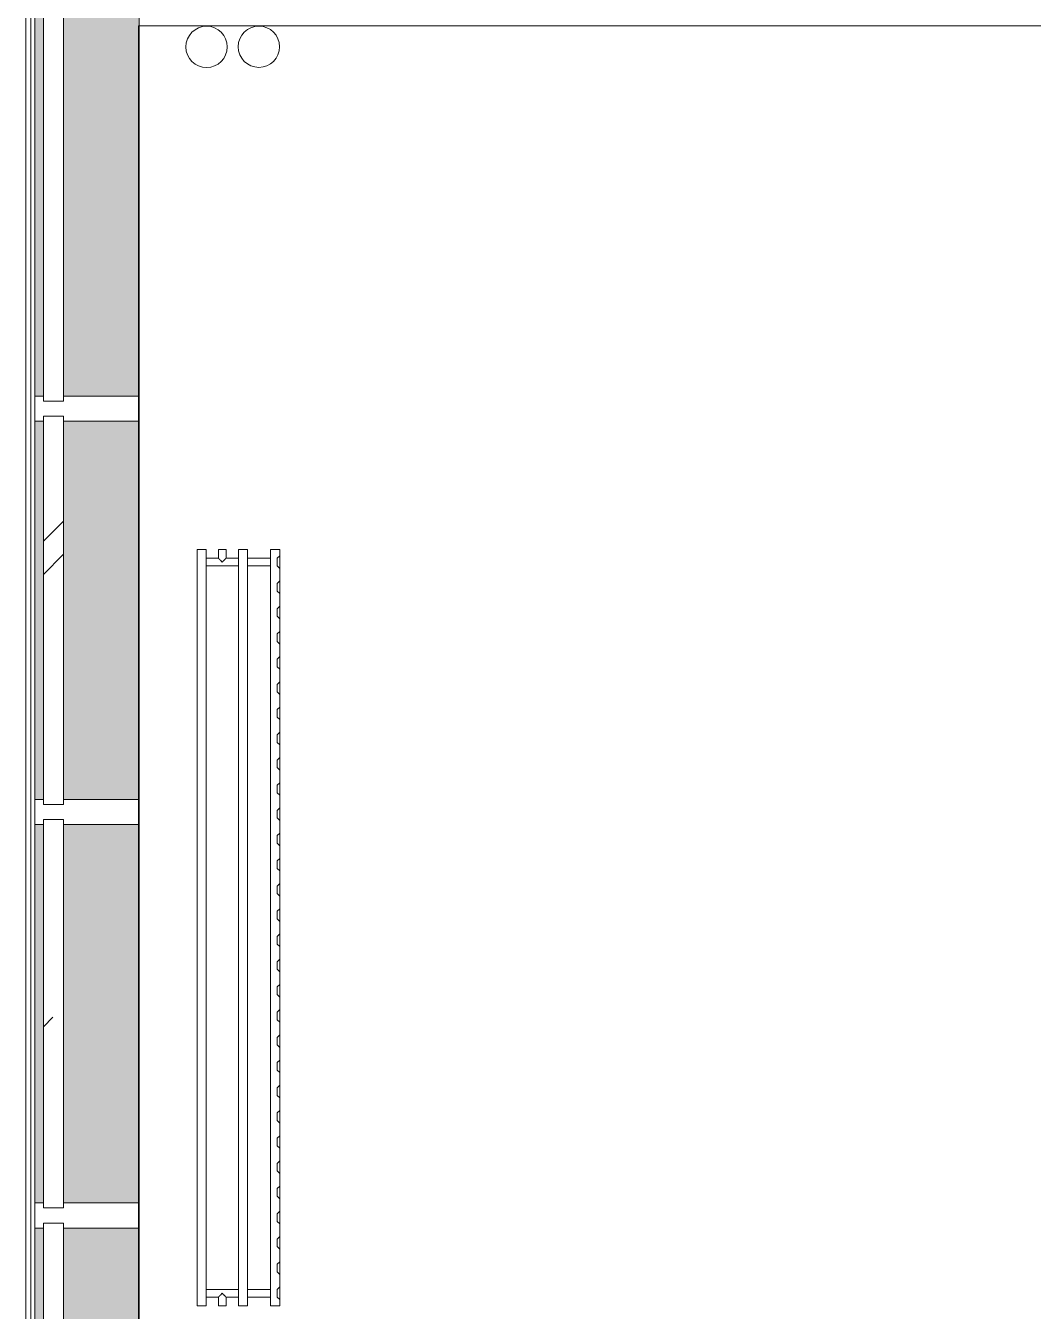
# Model space of a CAD drawing. Header units: millimetres. Extents: x -4029 to 232974, y -8553 to 104777.
# Drawn here: x 3836 to 5835, y 22960 to 25510 of the extents above; entities that cross this region are included whole.
import ezdxf

# ---------------------------------------------------------------- set-up
doc = ezdxf.new("R2010")
doc.units = ezdxf.units.MM
for name, color, linetype, lineweight in [('A-AREA-BNDY', 7, 'Continuous', 9), ('A-DETL', 7, 'Continuous', 9), ('A-GLAZ-CURT', 7, 'Continuous', 9), ('A-GLAZ-CWMG', 7, 'Continuous', 9)]:
    doc.layers.add(name, color=color, linetype=linetype, lineweight=lineweight)
doc.layers.add('A-GLAZ-CWMG-1', color=7, linetype='Continuous', lineweight=9, true_color=0x383e42)
doc.layers.add('M-EQPM-1', color=7, linetype='Continuous', lineweight=9, true_color=0xaaaaaa)

# ---------------------------------------------------------------- blocks, each defined once
blk = doc.blocks.new('Системная панель - Стекло - 40мм-23998914-План монтажа стен и перегородок 1 этажа в осях 1-12')
at = {"layer": 'A-GLAZ-CURT'}
h = blk.add_hatch(dxfattribs=at)
h.set_pattern_fill('FP_16', color=256, style=0, pattern_type=2)
h.set_pattern_definition([(135, (23450.12, -3971.1), (-282.843, -282.843), [200, -600]), (135, (23550.12, -4171.1), (-282.843, -282.843), [600, -200]), (135, (23650.12, -3771.1), (-282.843, -282.843), [200, -600])])
h.paths.add_polyline_path([(385, 0), (385, 40), (-385, 38.9), (-385, 0), (237.3, 0)])
for p, q in [((385, 40), (-385, 40)), ((-385, 40), (-385, 0)), ((385, 0), (385, 40)), ((-385, 0), (385, 0))]:
    blk.add_line(p, q, dxfattribs=at)
blk = doc.blocks.new('Прямоугольный импост - Импост структурный с накладкой - 190мм-23186010-План монтажа стен и перегородок 1 этажа в осях 1-12')
at = {"layer": 'A-GLAZ-CWMG-1'}
for points in [[(3861.1, 23175.1), (3871.1, 23175.1), (3871.1, 23925.1), (3854.1, 23925.1), (3854.1, 23175.1)], [(3911.1, 23175.1), (4061.1, 23175.1), (4060, 23925.1), (3911.1, 23925.1), (3911.1, 23312.8)]]:
    blk.add_hatch(color=256, dxfattribs=at).paths.add_polyline_path(points)
at = {"layer": 'A-GLAZ-CWMG'}
for p, q in [((3854.1, 23175.1), (3854.1, 23925.1)), ((4061.1, 23175.1), (4061.1, 23925.1))]:
    blk.add_line(p, q, dxfattribs=at)
blk = doc.blocks.new('Прямоугольный импост - Импост структурный с накладкой - 190мм-22862219-План монтажа стен и перегородок 1 этажа в осях 1-12')
at = {"layer": 'A-GLAZ-CWMG'}
for p, q in [((-25, 0), (-25, 17)), ((-25, 17), (25, 17)), ((-15, 0), (-25, 0)), ((-15, -40), (-15, 0)), ((25, 0), (15, 0)), ((15, 0), (15, -40)), ((25, 17), (25, 0)), ((-25, -190), (-25, -40)), ((-25, -40), (-15, -40)), ((15, -40), (25, -40)), ((25, -40), (25, -190)), ((25, -190), (-25, -190))]:
    blk.add_line(p, q, dxfattribs=at)
blk = doc.blocks.new('Системная панель - Стекло - 40мм-V10-План монтажа стен и перегородок 1 этажа в осях 1-12')
at = {"layer": 'A-GLAZ-CURT'}
h = blk.add_hatch(dxfattribs=at)
h.set_pattern_fill('FP_21', color=256, style=0, pattern_type=2)
h.set_pattern_definition([(135, (22650.12, -3971.1), (-282.843, -282.843), [200, -600]), (135, (22750.12, -4171.1), (-282.843, -282.843), [600, -200]), (135, (22850.12, -3771.1), (-282.843, -282.843), [200, -600])])
h.paths.add_polyline_path([(385, 38.9), (385, 40), (-385, 38.9), (-385, 0), (385, 0), (385, 15)])
for p, q in [((385, 40), (-385, 40)), ((-385, 40), (-385, 0)), ((385, 0), (385, 40)), ((-385, 0), (385, 0))]:
    blk.add_line(p, q, dxfattribs=at)
blk = doc.blocks.new('Системная панель - Стекло - 40мм-V11-План монтажа стен и перегородок 1 этажа в осях 1-12')
at = {"layer": 'A-GLAZ-CURT'}
h = blk.add_hatch(dxfattribs=at)
h.set_pattern_fill('FP_22', color=256, style=0, pattern_type=2)
h.set_pattern_definition([(135, (24250.12, -3971.1), (-282.843, -282.843), [200, -600]), (135, (24350.12, -4171.1), (-282.843, -282.843), [600, -200]), (135, (24450.12, -3771.1), (-282.843, -282.843), [200, -600])])
h.paths.add_polyline_path([(385, 0), (385, 40), (-385, 38.9), (-385, 0), (-22.7, 0)])
for p, q in [((385, 40), (-385, 40)), ((-385, 40), (-385, 0)), ((385, 0), (385, 40)), ((-385, 0), (385, 0))]:
    blk.add_line(p, q, dxfattribs=at)
blk = doc.blocks.new('Системная панель - Стекло - 40мм-V22-План монтажа стен и перегородок 1 этажа в осях 1-12')
at = {"layer": 'A-GLAZ-CURT'}
for p, q in [((385, 40), (-385, 40)), ((-385, 40), (-385, 0)), ((385, 0), (385, 40)), ((-385, 0), (385, 0))]:
    blk.add_line(p, q, dxfattribs=at)
blk = doc.blocks.new('Прямоугольный импост - Импост структурный с накладкой - 170мм-23186685-План монтажа стен и перегородок 1 этажа в осях 1-12')
at = {"layer": 'A-GLAZ-CWMG'}
for p, q in [((3836.1, 20672.1), (3836.1, 27150.1)), ((3846.1, 20672.1), (3846.1, 27150.1))]:
    blk.add_line(p, q, dxfattribs=at)
blk = doc.blocks.new('radiator_prado_classic_z_tip_30_po exemplyaru - Classic Z Тип 30-500-30677909-План монтажа стен и перегородок 1 этажа в осях 1-12')
at = {"layer": 'M-EQPM-1'}
for p, q in [((0, 228), (0, 210)), ((1500, 228), (0, 228)), ((0, 210), (0, 228)), ((0, 228), (12.5, 228)), ((0, 210), (1500, 210)), ((17.5, 210), (0, 210)), ((12.5, 228), (37.5, 228)), ((37.5, 228), (12.5, 228)), ((12.5, 228), (37.5, 228)), ((12.5, 228), (17.5, 223)), ((12.5, 228), (17.5, 223)), ((32.5, 223), (17.5, 223)), ((17.5, 223), (32.5, 223)), ((17.5, 210), (17.5, 164)), ((17.5, 210), (17.5, 164)), ((32.5, 210), (17.5, 210)), ((17.5, 210), (32.2, 210)), ((17.8, 210), (17.5, 210)), ((17.5, 210), (32.5, 210)), ((18.5, 210), (17.8, 210)), ((19.7, 210), (18.5, 210)), ((31.5, 210), (18.5, 210)), ((21.2, 210), (19.7, 210)), ((23.1, 210), (21.2, 210)), ((25, 210), (23.1, 210)), ((26.9, 210), (25, 210)), ((28.7, 210), (26.9, 210)), ((30.3, 210), (28.7, 210)), ((31.5, 210), (30.3, 210)), ((32.2, 210), (31.5, 210)), ((32.2, 210), (32.5, 210)), ((32.5, 210), (32.2, 210)), ((32.5, 223), (37.5, 228)), ((37.5, 228), (32.5, 223)), ((32.5, 164), (32.5, 210)), ((32.5, 164), (32.5, 210)), ((1467.5, 210), (32.5, 210)), ((37.5, 228), (62.5, 228)), ((62.5, 228), (87.5, 228)), ((87.5, 228), (62.5, 228)), ((62.5, 228), (87.5, 228)), ((62.5, 228), (67.5, 223)), ((62.5, 228), (67.5, 223)), ((82.5, 223), (67.5, 223)), ((67.5, 223), (82.5, 223)), ((82.5, 223), (87.5, 228)), ((87.5, 228), (82.5, 223)), ((87.5, 228), (112.5, 228)), ((112.5, 228), (137.5, 228)), ((137.5, 228), (112.5, 228)), ((112.5, 228), (137.5, 228)), ((112.5, 228), (117.5, 223)), ((112.5, 228), (117.5, 223)), ((132.5, 223), (117.5, 223)), ((117.5, 223), (132.5, 223)), ((132.5, 223), (137.5, 228)), ((137.5, 228), (132.5, 223)), ((137.5, 228), (162.5, 228)), ((162.5, 228), (187.5, 228)), ((187.5, 228), (162.5, 228)), ((162.5, 228), (187.5, 228)), ((162.5, 228), (167.5, 223)), ((162.5, 228), (167.5, 223)), ((182.5, 223), (167.5, 223)), ((167.5, 223), (182.5, 223)), ((182.5, 223), (187.5, 228)), ((187.5, 228), (182.5, 223)), ((187.5, 228), (212.5, 228)), ((212.5, 228), (237.5, 228)), ((237.5, 228), (212.5, 228)), ((212.5, 228), (237.5, 228)), ((212.5, 228), (217.5, 223)), ((212.5, 228), (217.5, 223)), ((232.5, 223), (217.5, 223)), ((217.5, 223), (232.5, 223)), ((232.5, 223), (237.5, 228)), ((237.5, 228), (232.5, 223)), ((237.5, 228), (262.5, 228)), ((262.5, 228), (287.5, 228)), ((287.5, 228), (262.5, 228)), ((262.5, 228), (287.5, 228)), ((262.5, 228), (267.5, 223)), ((262.5, 228), (267.5, 223)), ((282.5, 223), (267.5, 223)), ((267.5, 223), (282.5, 223)), ((282.5, 223), (287.5, 228)), ((287.5, 228), (282.5, 223)), ((287.5, 228), (312.5, 228)), ((312.5, 228), (337.5, 228)), ((337.5, 228), (312.5, 228)), ((312.5, 228), (337.5, 228)), ((312.5, 228), (317.5, 223)), ((312.5, 228), (317.5, 223)), ((332.5, 223), (317.5, 223)), ((317.5, 223), (332.5, 223)), ((332.5, 223), (337.5, 228)), ((337.5, 228), (332.5, 223)), ((337.5, 228), (362.5, 228)), ((362.5, 228), (387.5, 228)), ((387.5, 228), (362.5, 228)), ((362.5, 228), (387.5, 228)), ((362.5, 228), (367.5, 223)), ((362.5, 228), (367.5, 223)), ((382.5, 223), (367.5, 223)), ((367.5, 223), (382.5, 223)), ((382.5, 223), (387.5, 228)), ((387.5, 228), (382.5, 223)), ((387.5, 228), (412.5, 228)), ((412.5, 228), (437.5, 228)), ((437.5, 228), (412.5, 228)), ((412.5, 228), (437.5, 228)), ((412.5, 228), (417.5, 223)), ((412.5, 228), (417.5, 223)), ((432.5, 223), (417.5, 223)), ((417.5, 223), (432.5, 223)), ((432.5, 223), (437.5, 228)), ((437.5, 228), (432.5, 223)), ((437.5, 228), (462.5, 228)), ((462.5, 228), (487.5, 228)), ((487.5, 228), (462.5, 228)), ((462.5, 228), (487.5, 228)), ((462.5, 228), (467.5, 223)), ((462.5, 228), (467.5, 223)), ((482.5, 223), (467.5, 223)), ((467.5, 223), (482.5, 223)), ((482.5, 223), (487.5, 228)), ((487.5, 228), (482.5, 223)), ((487.5, 228), (512.5, 228)), ((512.5, 228), (537.5, 228)), ((537.5, 228), (512.5, 228)), ((512.5, 228), (537.5, 228)), ((512.5, 228), (517.5, 223)), ((512.5, 228), (517.5, 223)), ((532.5, 223), (517.5, 223)), ((517.5, 223), (532.5, 223)), ((532.5, 223), (537.5, 228)), ((537.5, 228), (532.5, 223)), ((537.5, 228), (562.5, 228)), ((562.5, 228), (587.5, 228)), ((587.5, 228), (562.5, 228)), ((562.5, 228), (587.5, 228)), ((562.5, 228), (567.5, 223)), ((562.5, 228), (567.5, 223)), ((582.5, 223), (567.5, 223)), ((567.5, 223), (582.5, 223)), ((582.5, 223), (587.5, 228)), ((587.5, 228), (582.5, 223)), ((587.5, 228), (612.5, 228)), ((612.5, 228), (637.5, 228)), ((637.5, 228), (612.5, 228)), ((612.5, 228), (637.5, 228)), ((612.5, 228), (617.5, 223)), ((612.5, 228), (617.5, 223)), ((632.5, 223), (617.5, 223)), ((617.5, 223), (632.5, 223)), ((632.5, 223), (637.5, 228)), ((637.5, 228), (632.5, 223)), ((637.5, 228), (662.5, 228)), ((662.5, 228), (687.5, 228)), ((687.5, 228), (662.5, 228)), ((662.5, 228), (687.5, 228)), ((662.5, 228), (667.5, 223)), ((662.5, 228), (667.5, 223)), ((682.5, 223), (667.5, 223)), ((667.5, 223), (682.5, 223)), ((682.5, 223), (687.5, 228)), ((687.5, 228), (682.5, 223)), ((687.5, 228), (712.5, 228)), ((712.5, 228), (737.5, 228)), ((737.5, 228), (712.5, 228)), ((712.5, 228), (737.5, 228)), ((712.5, 228), (717.5, 223)), ((712.5, 228), (717.5, 223)), ((732.5, 223), (717.5, 223)), ((717.5, 223), (732.5, 223)), ((732.5, 223), (737.5, 228)), ((737.5, 228), (732.5, 223)), ((737.5, 228), (762.5, 228)), ((762.5, 228), (787.5, 228)), ((787.5, 228), (762.5, 228)), ((762.5, 228), (787.5, 228)), ((762.5, 228), (767.5, 223)), ((762.5, 228), (767.5, 223)), ((782.5, 223), (767.5, 223)), ((767.5, 223), (782.5, 223)), ((782.5, 223), (787.5, 228)), ((787.5, 228), (782.5, 223)), ((787.5, 228), (812.5, 228)), ((812.5, 228), (837.5, 228)), ((837.5, 228), (812.5, 228)), ((812.5, 228), (837.5, 228)), ((812.5, 228), (817.5, 223)), ((812.5, 228), (817.5, 223)), ((832.5, 223), (817.5, 223)), ((817.5, 223), (832.5, 223)), ((832.5, 223), (837.5, 228)), ((837.5, 228), (832.5, 223)), ((837.5, 228), (862.5, 228)), ((862.5, 228), (887.5, 228)), ((887.5, 228), (862.5, 228)), ((862.5, 228), (887.5, 228)), ((862.5, 228), (867.5, 223)), ((862.5, 228), (867.5, 223)), ((882.5, 223), (867.5, 223)), ((867.5, 223), (882.5, 223)), ((882.5, 223), (887.5, 228)), ((887.5, 228), (882.5, 223)), ((887.5, 228), (912.5, 228)), ((912.5, 228), (937.5, 228)), ((937.5, 228), (912.5, 228)), ((912.5, 228), (937.5, 228)), ((912.5, 228), (917.5, 223)), ((912.5, 228), (917.5, 223)), ((932.5, 223), (917.5, 223)), ((917.5, 223), (932.5, 223)), ((932.5, 223), (937.5, 228)), ((937.5, 228), (932.5, 223)), ((937.5, 228), (962.5, 228)), ((962.5, 228), (987.5, 228)), ((987.5, 228), (962.5, 228)), ((962.5, 228), (987.5, 228)), ((962.5, 228), (967.5, 223)), ((962.5, 228), (967.5, 223)), ((982.5, 223), (967.5, 223)), ((967.5, 223), (982.5, 223)), ((982.5, 223), (987.5, 228)), ((987.5, 228), (982.5, 223)), ((987.5, 228), (1012.5, 228)), ((1012.5, 228), (1037.5, 228)), ((1037.5, 228), (1012.5, 228)), ((1012.5, 228), (1037.5, 228)), ((1012.5, 228), (1017.5, 223)), ((1012.5, 228), (1017.5, 223)), ((1032.5, 223), (1017.5, 223)), ((1017.5, 223), (1032.5, 223)), ((1032.5, 223), (1037.5, 228)), ((1037.5, 228), (1032.5, 223)), ((1037.5, 228), (1062.5, 228)), ((1062.5, 228), (1087.5, 228)), ((1087.5, 228), (1062.5, 228)), ((1062.5, 228), (1087.5, 228)), ((1062.5, 228), (1067.5, 223)), ((1062.5, 228), (1067.5, 223)), ((1082.5, 223), (1067.5, 223)), ((1067.5, 223), (1082.5, 223)), ((1082.5, 223), (1087.5, 228)), ((1087.5, 228), (1082.5, 223)), ((1087.5, 228), (1112.5, 228)), ((1112.5, 228), (1137.5, 228)), ((1137.5, 228), (1112.5, 228)), ((1112.5, 228), (1137.5, 228)), ((1112.5, 228), (1117.5, 223)), ((1112.5, 228), (1117.5, 223)), ((1132.5, 223), (1117.5, 223)), ((1117.5, 223), (1132.5, 223)), ((1132.5, 223), (1137.5, 228)), ((1137.5, 228), (1132.5, 223)), ((1137.5, 228), (1162.5, 228)), ((1162.5, 228), (1187.5, 228)), ((1187.5, 228), (1162.5, 228)), ((1162.5, 228), (1187.5, 228)), ((1162.5, 228), (1167.5, 223)), ((1162.5, 228), (1167.5, 223)), ((1182.5, 223), (1167.5, 223)), ((1167.5, 223), (1182.5, 223)), ((1182.5, 223), (1187.5, 228)), ((1187.5, 228), (1182.5, 223)), ((1187.5, 228), (1212.5, 228)), ((1212.5, 228), (1237.5, 228)), ((1237.5, 228), (1212.5, 228)), ((1212.5, 228), (1237.5, 228)), ((1212.5, 228), (1217.5, 223)), ((1212.5, 228), (1217.5, 223)), ((1232.5, 223), (1217.5, 223)), ((1217.5, 223), (1232.5, 223)), ((1232.5, 223), (1237.5, 228)), ((1237.5, 228), (1232.5, 223)), ((1237.5, 228), (1262.5, 228)), ((1262.5, 228), (1287.5, 228)), ((1287.5, 228), (1262.5, 228)), ((1262.5, 228), (1287.5, 228)), ((1262.5, 228), (1267.5, 223)), ((1262.5, 228), (1267.5, 223)), ((1282.5, 223), (1267.5, 223)), ((1267.5, 223), (1282.5, 223)), ((1282.5, 223), (1287.5, 228)), ((1287.5, 228), (1282.5, 223)), ((1287.5, 228), (1312.5, 228)), ((1312.5, 228), (1337.5, 228)), ((1337.5, 228), (1312.5, 228)), ((1312.5, 228), (1337.5, 228)), ((1312.5, 228), (1317.5, 223)), ((1312.5, 228), (1317.5, 223)), ((1332.5, 223), (1317.5, 223)), ((1317.5, 223), (1332.5, 223)), ((1332.5, 223), (1337.5, 228)), ((1337.5, 228), (1332.5, 223)), ((1337.5, 228), (1362.5, 228)), ((1362.5, 228), (1387.5, 228)), ((1387.5, 228), (1362.5, 228)), ((1362.5, 228), (1387.5, 228)), ((1362.5, 228), (1367.5, 223)), ((1362.5, 228), (1367.5, 223)), ((1382.5, 223), (1367.5, 223)), ((1367.5, 223), (1382.5, 223)), ((1382.5, 223), (1387.5, 228)), ((1387.5, 228), (1382.5, 223)), ((1387.5, 228), (1412.5, 228)), ((1412.5, 228), (1437.5, 228)), ((1437.5, 228), (1412.5, 228)), ((1412.5, 228), (1437.5, 228)), ((1412.5, 228), (1417.5, 223)), ((1412.5, 228), (1417.5, 223)), ((1432.5, 223), (1417.5, 223)), ((1417.5, 223), (1432.5, 223)), ((1432.5, 223), (1437.5, 228)), ((1437.5, 228), (1432.5, 223)), ((1437.5, 228), (1462.5, 228)), ((1462.5, 228), (1487.5, 228)), ((1487.5, 228), (1462.5, 228)), ((1462.5, 228), (1487.5, 228)), ((1462.5, 228), (1467.5, 223)), ((1462.5, 228), (1467.5, 223)), ((1482.5, 223), (1467.5, 223)), ((1467.5, 223), (1482.5, 223)), ((1467.5, 210), (1467.5, 164)), ((1467.5, 210), (1467.5, 164)), ((1469.7, 210), (1467.5, 210)), ((1467.5, 210), (1482.5, 210)), ((1473.1, 210), (1467.5, 210)), ((1467.5, 210), (1467.8, 210)), ((1467.8, 210), (1469.7, 210)), ((1481.5, 210), (1468.5, 210)), ((1471.2, 210), (1469.7, 210)), ((1469.7, 210), (1476.9, 210)), ((1482.5, 210), (1471.2, 210)), ((1476.9, 210), (1473.1, 210)), ((1478.7, 210), (1476.9, 210)), ((1476.9, 210), (1482.5, 210)), ((1480.3, 210), (1478.7, 210)), ((1482.5, 210), (1480.3, 210)), ((1482.5, 223), (1487.5, 228)), ((1487.5, 228), (1482.5, 223)), ((1482.5, 164), (1482.5, 210)), ((1482.5, 164), (1482.5, 210)), ((1500, 210), (1482.5, 210)), ((1487.5, 228), (1500, 228)), ((1500, 210), (1500, 228)), ((1500, 228), (1500, 210)), ((1500, 164), (0, 164)), ((0, 164), (0, 146)), ((0, 146), (0, 164)), ((0, 164), (17.5, 164)), ((32.5, 164), (17.5, 164)), ((17.5, 164), (21.2, 164)), ((18.5, 164), (17.5, 164)), ((17.5, 164), (32.5, 164)), ((32.5, 164), (18.5, 164)), ((18.5, 164), (31.5, 164)), ((21.2, 164), (25, 164)), ((25, 164), (26.9, 164)), ((26.9, 164), (28.7, 164)), ((28.7, 164), (30.3, 164)), ((30.3, 164), (31.5, 164)), ((31.5, 164), (32.2, 164)), ((32.2, 164), (32.5, 164)), ((32.5, 164), (1467.5, 164)), ((1471.2, 164), (1467.5, 164)), ((1467.5, 164), (1482.5, 164)), ((1482.5, 164), (1467.5, 164)), ((1467.5, 164), (1468.5, 164)), ((1468.5, 164), (1482.5, 164)), ((1468.5, 164), (1481.5, 164)), ((1473.1, 164), (1471.2, 164)), ((1482.2, 164), (1473.1, 164)), ((1482.5, 164), (1482.2, 164)), ((1482.5, 164), (1500, 164)), ((1500, 146), (1500, 164)), ((1500, 164), (1500, 146)), ((0, 146), (1500, 146)), ((17.5, 146), (0, 146)), ((17.5, 146), (17.5, 121.5)), ((17.5, 146), (17.5, 121.5)), ((17.5, 146), (32.5, 146)), ((19.7, 146), (17.5, 146)), ((17.5, 146), (17.8, 146)), ((32.5, 146), (17.5, 146)), ((17.8, 146), (18.5, 146)), ((18.5, 146), (19.7, 146)), ((31.5, 146), (18.5, 146)), ((32.5, 146), (19.7, 146)), ((19.7, 146), (21.2, 146)), ((21.2, 146), (32.5, 146)), ((32.5, 82), (32.5, 146)), ((32.5, 82), (32.5, 146)), ((1467.5, 146), (32.5, 146)), ((1467.5, 146), (1467.5, 82)), ((1467.5, 146), (1467.5, 82)), ((1467.5, 146), (1473.1, 146)), ((1482.5, 146), (1467.5, 146)), ((1467.5, 146), (1482.5, 146)), ((1468.5, 146), (1467.5, 146)), ((1469.7, 146), (1468.5, 146)), ((1481.5, 146), (1468.5, 146)), ((1471.2, 146), (1469.7, 146)), ((1482.2, 146), (1471.2, 146)), ((1473.1, 146), (1480.3, 146)), ((1480.3, 146), (1482.5, 146)), ((1482.5, 146), (1482.2, 146)), ((1482.5, 121.5), (1482.5, 146)), ((1482.5, 121.5), (1482.5, 146)), ((1500, 146), (1482.5, 146)), ((17.5, 121.5), (0, 121.5)), ((17.5, 121.5), (0, 121.5)), ((0, 121.5), (0, 121.2)), ((0, 106.5), (0, 121.5)), ((0, 121.2), (0, 106.8)), ((0, 121.2), (0, 120.5)), ((0, 120.5), (0, 121.2)), ((0, 121.2), (0, 121.2)), ((0, 120.5), (0, 119.3)), ((0, 119.3), (0, 120.5)), ((0, 119.3), (0, 117.8)), ((0, 117.8), (0, 119.3)), ((0, 117.8), (0, 115.9)), ((0, 115.9), (0, 117.8)), ((0, 115.9), (0, 114)), ((0, 114), (0, 115.9)), ((0, 114), (0, 112.1)), ((0, 112.1), (0, 114)), ((0, 112.1), (0, 110.2)), ((0, 110.2), (0, 112.1)), ((0, 110.2), (0, 108.7)), ((0, 108.7), (0, 110.2)), ((0, 108.7), (0, 106.8)), ((0, 106.8), (0, 108.7)), ((0, 106.8), (0, 106.5)), ((0, 106.8), (0, 106.8)), ((0, 106.5), (17.5, 106.5)), ((0, 106.5), (17.5, 106.5)), ((17.5, 106.5), (17.5, 82)), ((17.5, 106.5), (17.5, 82)), ((1500, 121.5), (1482.5, 121.5)), ((1500, 121.5), (1482.5, 121.5)), ((1482.5, 82), (1482.5, 106.5)), ((1482.5, 106.5), (1500, 106.5)), ((1482.5, 82), (1482.5, 106.5)), ((1482.5, 106.5), (1500, 106.5)), ((1500, 121.5), (1500, 106.5)), ((1500, 121.2), (1500, 121.5)), ((1500, 121.5), (1500, 121.2)), ((1500, 121.2), (1500, 121.5)), ((1500, 106.8), (1500, 121.2)), ((1500, 121.2), (1500, 106.8)), ((1500, 115.9), (1500, 121.2)), ((1500, 108.7), (1500, 115.9)), ((1500, 106.8), (1500, 108.7)), ((1500, 106.5), (1500, 106.8)), ((1500, 106.8), (1500, 106.5)), ((1500, 106.5), (1500, 106.8)), ((1500, 82), (0, 82)), ((0, 82), (0, 64)), ((0, 64), (0, 82)), ((0, 82), (17.5, 82)), ((32.5, 82), (17.5, 82)), ((17.5, 82), (32.5, 82)), ((17.8, 82), (17.5, 82)), ((17.5, 82), (32.5, 82)), ((21.2, 82), (17.8, 82)), ((18.5, 82), (31.5, 82)), ((25, 82), (21.2, 82)), ((32.5, 82), (25, 82)), ((32.5, 82), (1467.5, 82)), ((1476.9, 82), (1467.5, 82)), ((1467.5, 82), (1482.5, 82)), ((1482.5, 82), (1467.5, 82)), ((1467.5, 82), (1467.8, 82)), ((1467.8, 82), (1471.2, 82)), ((1468.5, 82), (1481.5, 82)), ((1471.2, 82), (1482.2, 82)), ((1482.5, 82), (1476.9, 82)), ((1482.2, 82), (1482.5, 82)), ((1482.5, 82), (1500, 82)), ((1500, 64), (1500, 82)), ((1500, 82), (1500, 64)), ((1500, 64), (0, 64)), ((0, 64), (1500, 64))]:
    blk.add_line(p, q, dxfattribs=at)
for points, knots in [([(17.8, 121.2), (17.7, 121.3), (17.7, 121.3), (17.5, 121.5), (17.5, 121.5), (17.5, 121.5)], [0.8571429, 0.8571429, 0.8571429, 0.8571429, 0.8928571, 0.9285714, 1, 1, 1, 1]), ([(17.5, 121.5), (17.5, 121.5), (17.5, 121.5), (17.7, 121.3), (17.7, 121.3), (17.8, 121.2)], [0, 0, 0, 0, 0.0714286, 0.1071429, 0.1428571, 0.1428571, 0.1428571, 0.1428571]), ([(17.5, 121.5), (17.5, 121.5), (17.5, 121.5), (17.7, 121.3), (17.7, 121.3), (17.8, 121.2)], [0, 0, 0, 0, 0.0714286, 0.1071429, 0.1428571, 0.1428571, 0.1428571, 0.1428571]), ([(25, 114), (24.5, 114.5), (23.6, 115.4), (22.4, 116.6), (21.6, 117.4), (21.1, 117.9), (20.8, 118.2), (20.5, 118.5), (20.2, 118.8), (19.8, 119.1), (19.6, 119.4), (19.3, 119.7), (19, 120), (18.7, 120.3), (18.5, 120.5), (18.3, 120.7), (18.1, 120.9), (17.9, 121.1), (17.8, 121.2), (17.7, 121.3), (17.5, 121.5), (17.5, 121.5), (17.5, 121.5)], [0, 0, 0, 0, 0.142857, 0.285714, 0.357143, 0.392857, 0.428571, 0.464286, 0.5, 0.535714, 0.571429, 0.607143, 0.642857, 0.678571, 0.714286, 0.75, 0.785714, 0.821429, 0.857143, 0.892857, 0.928571, 1, 1, 1, 1]), ([(17.5, 106.5), (17.5, 106.5), (17.5, 106.5), (17.7, 106.7), (17.8, 106.8), (17.9, 106.9), (18.1, 107.1), (18.3, 107.3), (18.5, 107.5), (18.7, 107.7), (19, 108), (19.3, 108.3), (19.6, 108.6), (19.8, 108.9), (20.3, 109.3), (20.7, 109.7), (21.1, 110.1), (21.6, 110.6), (22.4, 111.4), (23.6, 112.6), (24.5, 113.5), (25, 114)], [0, 0, 0, 0, 0.071429, 0.107143, 0.142857, 0.178571, 0.214286, 0.25, 0.285714, 0.321429, 0.357143, 0.392857, 0.428571, 0.464286, 0.5, 0.571429, 0.607143, 0.642857, 0.714286, 0.857143, 1, 1, 1, 1]), ([(17.5, 106.5), (17.5, 106.5), (17.5, 106.5), (17.7, 106.7), (17.7, 106.7), (17.8, 106.8)], [0, 0, 0, 0, 0.0714286, 0.1071429, 0.1428571, 0.1428571, 0.1428571, 0.1428571]), ([(17.8, 106.8), (17.7, 106.7), (17.7, 106.7), (17.5, 106.5), (17.5, 106.5), (17.5, 106.5)], [0.8571429, 0.8571429, 0.8571429, 0.8571429, 0.8928571, 0.9285714, 1, 1, 1, 1]), ([(17.8, 106.8), (17.7, 106.7), (17.7, 106.7), (17.5, 106.5), (17.5, 106.5), (17.5, 106.5)], [0.8571429, 0.8571429, 0.8571429, 0.8571429, 0.8928571, 0.9285714, 1, 1, 1, 1]), ([(17.8, 106.8), (17.8, 106.8), (17.9, 106.9), (18.1, 107.1), (18.3, 107.3), (18.5, 107.5), (18.7, 107.7), (19, 108), (19.3, 108.3), (19.6, 108.6), (19.9, 108.8), (20.3, 109.3), (20.6, 109.6), (20.8, 109.8)], [0.1428571, 0.1428571, 0.1428571, 0.1428571, 0.1785714, 0.2142857, 0.25, 0.2857143, 0.3214286, 0.3571429, 0.3928571, 0.4285714, 0.4642857, 0.5, 0.5714286, 0.5714286, 0.5714286, 0.5714286]), ([(19.6, 119.4), (19.7, 119.3), (19.9, 119.2), (20.3, 118.7), (20.6, 118.4), (20.8, 118.2)], [0.4285714, 0.4285714, 0.4285714, 0.4285714, 0.4642857, 0.5, 0.5714286, 0.5714286, 0.5714286, 0.5714286]), ([(19.6, 119.4), (19.7, 119.3), (19.8, 119.1), (20.3, 118.7), (20.6, 118.4), (20.8, 118.2)], [0.4285714, 0.4285714, 0.4285714, 0.4285714, 0.4642857, 0.5, 0.5714286, 0.5714286, 0.5714286, 0.5714286]), ([(22.1, 116.9), (21.9, 117.1), (21.6, 117.4), (21.1, 117.9), (20.9, 118.1), (20.8, 118.2)], [0.2857143, 0.2857143, 0.2857143, 0.2857143, 0.3571429, 0.3928571, 0.4285714, 0.4285714, 0.4285714, 0.4285714]), ([(20.8, 118.2), (20.9, 118.1), (21.1, 117.9), (21.6, 117.4), (21.9, 117.1), (22.1, 116.9)], [0.5714286, 0.5714286, 0.5714286, 0.5714286, 0.6071429, 0.6428571, 0.7142857, 0.7142857, 0.7142857, 0.7142857]), ([(20.8, 118.2), (20.9, 118.1), (21.1, 117.9), (21.6, 117.4), (21.9, 117.1), (22.1, 116.9)], [0.5714286, 0.5714286, 0.5714286, 0.5714286, 0.6071429, 0.6428571, 0.7142857, 0.7142857, 0.7142857, 0.7142857]), ([(20.8, 109.8), (20.9, 109.9), (21.1, 110.1), (21.6, 110.6), (21.9, 110.9), (22.1, 111.1)], [0.5714286, 0.5714286, 0.5714286, 0.5714286, 0.6071429, 0.6428571, 0.7142857, 0.7142857, 0.7142857, 0.7142857]), ([(22.1, 111.1), (21.9, 110.9), (21.6, 110.6), (21.1, 110.1), (20.9, 109.9), (20.8, 109.8)], [0.2857143, 0.2857143, 0.2857143, 0.2857143, 0.3571429, 0.3928571, 0.4285714, 0.4285714, 0.4285714, 0.4285714]), ([(22.1, 111.1), (21.9, 110.9), (21.6, 110.6), (21.1, 110.1), (20.9, 109.9), (20.8, 109.8)], [0.2857143, 0.2857143, 0.2857143, 0.2857143, 0.3571429, 0.3928571, 0.4285714, 0.4285714, 0.4285714, 0.4285714]), ([(1475, 114), (1475.5, 114.5), (1476.4, 115.4), (1477.6, 116.6), (1478.4, 117.4), (1478.9, 117.9), (1479.2, 118.2), (1479.5, 118.5), (1479.8, 118.8), (1480.1, 119.2), (1480.4, 119.4), (1480.7, 119.7), (1481, 120), (1481.3, 120.3), (1481.5, 120.5), (1481.7, 120.7), (1481.9, 120.9), (1482.1, 121.1), (1482.2, 121.2), (1482.3, 121.3), (1482.5, 121.5), (1482.5, 121.5), (1482.5, 121.5)], [0, 0, 0, 0, 0.142857, 0.285714, 0.357143, 0.392857, 0.428571, 0.464286, 0.5, 0.535714, 0.571429, 0.607143, 0.642857, 0.678571, 0.714286, 0.75, 0.785714, 0.821429, 0.857143, 0.892857, 0.928571, 1, 1, 1, 1]), ([(1482.5, 106.5), (1482.5, 106.5), (1482.5, 106.5), (1482.3, 106.7), (1482.2, 106.8), (1482.1, 106.9), (1481.9, 107.1), (1481.7, 107.3), (1481.5, 107.5), (1481.3, 107.7), (1481, 108), (1480.7, 108.3), (1480.4, 108.6), (1480.1, 108.8), (1479.7, 109.3), (1479.3, 109.7), (1478.9, 110.1), (1478.4, 110.6), (1477.6, 111.4), (1476.4, 112.6), (1475.5, 113.5), (1475, 114)], [0, 0, 0, 0, 0.071429, 0.107143, 0.142857, 0.178571, 0.214286, 0.25, 0.285714, 0.321429, 0.357143, 0.392857, 0.428571, 0.464286, 0.5, 0.571429, 0.607143, 0.642857, 0.714286, 0.857143, 1, 1, 1, 1]), ([(1482.2, 121.2), (1482.2, 121.2), (1482.1, 121.1), (1481.9, 120.9), (1481.7, 120.7), (1481.5, 120.5), (1481.3, 120.3), (1481, 120), (1480.7, 119.7), (1480.4, 119.4), (1480.1, 119.2), (1479.7, 118.7), (1479.3, 118.3), (1478.9, 117.9), (1478.4, 117.4), (1477.6, 116.6), (1476.9, 115.9), (1476.4, 115.4)], [0.1428571, 0.1428571, 0.1428571, 0.1428571, 0.1785714, 0.2142857, 0.25, 0.2857143, 0.3214286, 0.3571429, 0.3928571, 0.4285714, 0.4642857, 0.5, 0.5714286, 0.6071429, 0.6428571, 0.7142857, 0.8571429, 0.8571429, 0.8571429, 0.8571429]), ([(1476.4, 115.4), (1476.9, 115.9), (1477.6, 116.6), (1478.4, 117.4), (1478.9, 117.9), (1479.2, 118.2), (1479.5, 118.5), (1479.8, 118.8), (1480.1, 119.2), (1480.4, 119.4), (1480.7, 119.7), (1481, 120), (1481.3, 120.3), (1481.5, 120.5), (1481.7, 120.7), (1481.9, 120.9), (1482.1, 121.1), (1482.2, 121.2), (1482.2, 121.2)], [0.1428571, 0.1428571, 0.1428571, 0.1428571, 0.2857143, 0.3571429, 0.3928571, 0.4285714, 0.4642857, 0.5, 0.5357143, 0.5714286, 0.6071429, 0.6428571, 0.6785714, 0.7142857, 0.75, 0.7857143, 0.8214286, 0.8571429, 0.8571429, 0.8571429, 0.8571429]), ([(1479.2, 118.2), (1479.1, 118.1), (1478.9, 117.9), (1478.4, 117.4), (1477.6, 116.6), (1476.9, 115.9), (1476.4, 115.4)], [0.5714286, 0.5714286, 0.5714286, 0.5714286, 0.6071429, 0.6428571, 0.7142857, 0.8571429, 0.8571429, 0.8571429, 0.8571429]), ([(1477.9, 111.1), (1478.1, 110.9), (1478.4, 110.6), (1478.9, 110.1), (1479.2, 109.8), (1479.5, 109.5), (1479.8, 109.2), (1480.1, 108.8), (1480.4, 108.6), (1480.7, 108.3), (1481, 108), (1481.3, 107.7), (1481.5, 107.5), (1481.7, 107.3), (1481.9, 107.1), (1482.1, 106.9), (1482.2, 106.8), (1482.2, 106.8)], [0.2857143, 0.2857143, 0.2857143, 0.2857143, 0.3571429, 0.3928571, 0.4285714, 0.4642857, 0.5, 0.5357143, 0.5714286, 0.6071429, 0.6428571, 0.6785714, 0.7142857, 0.75, 0.7857143, 0.8214286, 0.8571429, 0.8571429, 0.8571429, 0.8571429]), ([(1477.9, 111.1), (1478.1, 110.9), (1478.4, 110.6), (1478.9, 110.1), (1479.2, 109.8), (1479.5, 109.5), (1479.8, 109.2), (1480.1, 108.8), (1480.4, 108.6), (1480.7, 108.3), (1481, 108), (1481.3, 107.7), (1481.5, 107.5), (1481.7, 107.3), (1481.9, 107.1), (1482.1, 106.9), (1482.2, 106.8), (1482.2, 106.8)], [0.2857143, 0.2857143, 0.2857143, 0.2857143, 0.3571429, 0.3928571, 0.4285714, 0.4642857, 0.5, 0.5357143, 0.5714286, 0.6071429, 0.6428571, 0.6785714, 0.7142857, 0.75, 0.7857143, 0.8214286, 0.8571429, 0.8571429, 0.8571429, 0.8571429]), ([(1482.2, 106.8), (1482.2, 106.8), (1482.1, 106.9), (1481.9, 107.1), (1481.7, 107.3), (1481.5, 107.5), (1481.3, 107.7), (1481, 108), (1480.7, 108.3), (1480.4, 108.6), (1480.1, 108.8), (1479.7, 109.3), (1479.3, 109.7), (1478.9, 110.1), (1478.4, 110.6), (1478.1, 110.9), (1477.9, 111.1)], [0.1428571, 0.1428571, 0.1428571, 0.1428571, 0.1785714, 0.2142857, 0.25, 0.2857143, 0.3214286, 0.3571429, 0.3928571, 0.4285714, 0.4642857, 0.5, 0.5714286, 0.6071429, 0.6428571, 0.7142857, 0.7142857, 0.7142857, 0.7142857]), ([(1482.2, 121.2), (1482.2, 121.2), (1482.1, 121.1), (1481.9, 120.9), (1481.7, 120.7), (1481.5, 120.5), (1481.3, 120.3), (1481, 120), (1480.7, 119.7), (1480.4, 119.4), (1480.1, 119.2), (1479.7, 118.7), (1479.4, 118.4), (1479.2, 118.2)], [0.1428571, 0.1428571, 0.1428571, 0.1428571, 0.1785714, 0.2142857, 0.25, 0.2857143, 0.3214286, 0.3571429, 0.3928571, 0.4285714, 0.4642857, 0.5, 0.5714286, 0.5714286, 0.5714286, 0.5714286]), ([(1482.5, 121.5), (1482.5, 121.5), (1482.5, 121.5), (1482.3, 121.3), (1482.3, 121.3), (1482.2, 121.2)], [0, 0, 0, 0, 0.0714286, 0.1071429, 0.1428571, 0.1428571, 0.1428571, 0.1428571]), ([(1482.5, 121.5), (1482.5, 121.5), (1482.5, 121.5), (1482.3, 121.3), (1482.3, 121.3), (1482.2, 121.2)], [0, 0, 0, 0, 0.0714286, 0.1071429, 0.1428571, 0.1428571, 0.1428571, 0.1428571]), ([(1482.2, 121.2), (1482.3, 121.3), (1482.3, 121.3), (1482.5, 121.5), (1482.5, 121.5), (1482.5, 121.5)], [0.8571429, 0.8571429, 0.8571429, 0.8571429, 0.8928571, 0.9285714, 1, 1, 1, 1]), ([(1482.2, 106.8), (1482.3, 106.7), (1482.3, 106.7), (1482.5, 106.5), (1482.5, 106.5), (1482.5, 106.5)], [0.8571429, 0.8571429, 0.8571429, 0.8571429, 0.8928571, 0.9285714, 1, 1, 1, 1]), ([(1482.2, 106.8), (1482.3, 106.7), (1482.3, 106.7), (1482.5, 106.5), (1482.5, 106.5), (1482.5, 106.5)], [0.8571429, 0.8571429, 0.8571429, 0.8571429, 0.8928571, 0.9285714, 1, 1, 1, 1]), ([(1482.5, 106.5), (1482.5, 106.5), (1482.5, 106.5), (1482.3, 106.7), (1482.3, 106.7), (1482.2, 106.8)], [0, 0, 0, 0, 0.0714286, 0.1071429, 0.1428571, 0.1428571, 0.1428571, 0.1428571])]:
    blk.add_open_spline(points, degree=3, knots=knots, dxfattribs=at)
for points in [[(20.8, 118.2), (20.7, 118.3), (20.5, 118.5), (20.2, 118.8), (19.9, 119.2), (19.6, 119.4), (19.3, 119.7), (19, 120), (18.7, 120.3), (18.5, 120.5), (18.3, 120.7), (18.1, 120.9), (17.9, 121.1), (17.8, 121.2), (17.8, 121.2)], [(17.8, 121.2), (17.8, 121.2), (17.9, 121.1), (18.1, 120.9), (18.3, 120.7), (18.4, 120.6), (18.5, 120.5)], [(17.8, 121.2), (17.8, 121.2), (17.9, 121.1), (18.1, 120.9), (18.3, 120.7), (18.4, 120.6), (18.5, 120.5)], [(20.8, 109.8), (20.7, 109.7), (20.5, 109.5), (20.2, 109.2), (19.9, 108.8), (19.6, 108.6), (19.3, 108.3), (19, 108), (18.7, 107.7), (18.5, 107.5), (18.3, 107.3), (18.1, 107.1), (17.9, 106.9), (17.8, 106.8), (17.8, 106.8)], [(18.5, 107.5), (18.4, 107.4), (18.3, 107.3), (18.1, 107.1), (17.9, 106.9), (17.8, 106.8), (17.8, 106.8)], [(18.5, 120.5), (18.6, 120.4), (18.7, 120.3), (19, 120), (19.3, 119.7), (19.5, 119.5), (19.6, 119.4)], [(18.5, 120.5), (18.6, 120.4), (18.7, 120.3), (19, 120), (19.3, 119.7), (19.5, 119.5), (19.6, 119.4)], [(19.6, 108.6), (19.5, 108.5), (19.3, 108.3), (19, 108), (18.7, 107.7), (18.6, 107.6), (18.5, 107.5)], [(20.8, 109.8), (20.7, 109.7), (20.5, 109.5), (20.2, 109.2), (19.8, 108.9), (19.7, 108.7), (19.6, 108.6)], [(23.6, 115.4), (23.1, 115.9), (22.6, 116.4), (22.1, 116.9)], [(22.1, 116.9), (22.6, 116.4), (23.1, 115.9), (23.6, 115.4)], [(22.1, 116.9), (22.6, 116.4), (23.1, 115.9), (23.6, 115.4)], [(25, 114), (24.5, 113.5), (23.6, 112.6), (22.6, 111.6), (22.1, 111.1)], [(22.1, 111.1), (22.6, 111.6), (23.1, 112.1), (23.6, 112.6)], [(23.6, 112.6), (23.1, 112.1), (22.6, 111.6), (22.1, 111.1)], [(25, 114), (24.5, 114.5), (24, 115), (23.6, 115.4)], [(23.6, 115.4), (24, 115), (24.5, 114.5), (25, 114)], [(23.6, 115.4), (24, 115), (24.5, 114.5), (25, 114)], [(23.6, 112.6), (24, 113), (24.5, 113.5), (25, 114)], [(25, 114), (24.5, 113.5), (24, 113), (23.6, 112.6)], [(1476.4, 115.4), (1476, 115), (1475.5, 114.5), (1475, 114)], [(1476.4, 115.4), (1476, 115), (1475.5, 114.5), (1475, 114)], [(1475, 114), (1475.5, 114.5), (1476, 115), (1476.4, 115.4)], [(1475, 114), (1475.5, 113.5), (1476.4, 112.6), (1477.4, 111.6), (1477.9, 111.1)], [(1475, 114), (1475.5, 113.5), (1476.4, 112.6), (1477.4, 111.6), (1477.9, 111.1)], [(1477.9, 111.1), (1477.4, 111.6), (1476.4, 112.6), (1475.5, 113.5), (1475, 114)]]:
    blk.add_open_spline(points, degree=3, dxfattribs=at)

msp = doc.modelspace()

# ---------------------------------------------------------------- linework, layer by layer
at = {"layer": 'A-AREA-BNDY', "flags": 128}
msp.add_lwpolyline([(4060, 21720), (3871.1204, 21720), (3871.1204, 20770), (6570.0001, 20770), (8889, 20770), (8889, 23119), (6269, 23119), (6269, 25509), (4060, 25509), (4060, 22221), (4681, 22221), (4681, 21579), (4060, 21579)], close=True, dxfattribs=at)
at = {"layer": 'A-DETL'}
for centre in [(4194.8999, 25467.4916), (4298.7268, 25467.8168)]:
    msp.add_circle(centre, 41, dxfattribs=at)

# ---------------------------------------------------------------- block references
at = {"layer": 'A-GLAZ-CURT', "rotation": 269.9999999999999}
for name, p in [('Системная панель - Стекло - 40мм-V22-План монтажа стен и перегородок 1 этажа в осях 1-12', (3871.1204, 25150.1221)), ('Системная панель - Стекло - 40мм-V11-План монтажа стен и перегородок 1 этажа в осях 1-12', (3871.1204, 24350.1221)), ('Системная панель - Стекло - 40мм-23998914-План монтажа стен и перегородок 1 этажа в осях 1-12', (3871.1204, 23550.1221)), ('Системная панель - Стекло - 40мм-V10-План монтажа стен и перегородок 1 этажа в осях 1-12', (3871.1204, 22750.1221))]:
    msp.add_blockref(name, p, dxfattribs=at)
at = {"layer": 'A-GLAZ-CWMG'}
for name, p in [('Прямоугольный импост - Импост структурный с накладкой - 170мм-23186685-План монтажа стен и перегородок 1 этажа в осях 1-12', (0, 0)), ('Прямоугольный импост - Импост структурный с накладкой - 190мм-23186010-План монтажа стен и перегородок 1 этажа в осях 1-12', (0, 1600)), ('Прямоугольный импост - Импост структурный с накладкой - 190мм-23186010-План монтажа стен и перегородок 1 этажа в осях 1-12', (0, 800)), ('Прямоугольный импост - Импост структурный с накладкой - 190мм-23186010-План монтажа стен и перегородок 1 этажа в осях 1-12', (0, 0)), ('Прямоугольный импост - Импост структурный с накладкой - 190мм-23186010-План монтажа стен и перегородок 1 этажа в осях 1-12', (0, -800))]:
    msp.add_blockref(name, p, dxfattribs=at)
at = {"layer": 'A-GLAZ-CWMG', "extrusion": (0, 0, -1), "rotation": 270.0000000000001}
for p in [(-3871.1204, 24750.1221), (-3871.1204, 23950.1221), (-3871.1204, 23150.1221)]:
    msp.add_blockref('Прямоугольный импост - Импост структурный с накладкой - 190мм-22862219-План монтажа стен и перегородок 1 этажа в осях 1-12', p, dxfattribs=at)
at = {"layer": 'M-EQPM-1', "rotation": 269.9999999999997}
msp.add_blockref('radiator_prado_classic_z_tip_30_po exemplyaru - Classic Z Тип 30-500-30677909-План монтажа стен и перегородок 1 этажа в осях 1-12', (4112, 24470.841), dxfattribs=at)

doc.saveas('drawing.dxf')
